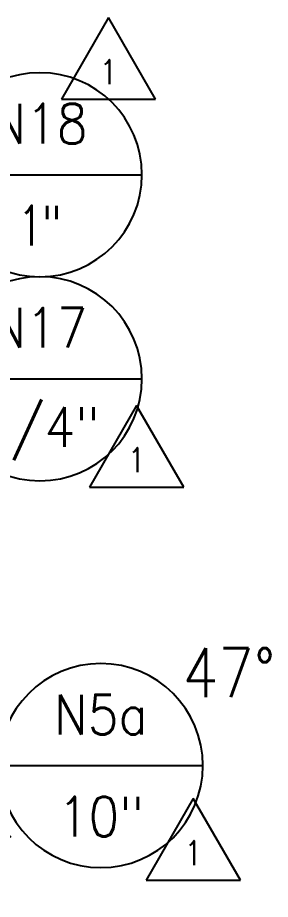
# Model space of a CAD drawing. Extents: x -1889 to 1438, y -977 to 1122.
# Drawn here: x 520.3 to 550.1, y 776 to 879.7 of the extents above; entities that cross this region are included whole.
import ezdxf
from ezdxf.enums import TextEntityAlignment as Align

# ---------------------------------------------------------------- set-up
doc = ezdxf.new("R2010")
doc.units = 0
doc.header["$LTSCALE"] = 12
doc.header["$MEASUREMENT"] = 0
doc.linetypes.add('CENTER', pattern=[2, 1.25, -0.25, 0.25, -0.25])
doc.layers.get('0').update_dxf_attribs({"linetype": 'CONTINUOUS'})
for name, color, linetype in [('CENTER', 6, 'CENTER'), ('DIM', 1, 'CONTINUOUS'), ('TEXT', 4, 'CONTINUOUS')]:
    doc.layers.add(name, color=color, linetype=linetype)
doc.styles.add('ROMANS', font='ROMANS.shx', dxfattribs={"width": 0.85, "height": 5.76})

# ---------------------------------------------------------------- blocks, each defined once
blk = doc.blocks.new('Nozzle Callout')
blk.add_line((0.25, 0), (-0.25, 0))
blk.add_circle((0, 0), 0.25)
at = {"style": 'ROMANS', "width": 0.9}
for tag, p in [('NZ-ID', (0, 0.125)), ('NZ-SZ', (0, -0.125))]:
    blk.add_attdef(tag, text='', height=0.0975, dxfattribs=at).set_placement(p, align=Align.MIDDLE)

msp = doc.modelspace()

# ---------------------------------------------------------------- linework, layer by layer
at = {"layer": 'CENTER'}
msp.add_line((503.11297, 770.35698), (520.70927, 784.25296), dxfattribs=at)
at = {"layer": 'TEXT'}
for p, q in [((531.02815, 879.65903), (525.48559, 870.05903)), ((536.57072, 870.05903), (531.02815, 879.65903)), ((525.48559, 870.05903), (536.57072, 870.05903)), ((534.32759, 834.04209), (528.78502, 824.44209)), ((539.87015, 824.44209), (534.32759, 834.04209)), ((528.78502, 824.44209), (539.87015, 824.44209)), ((540.99527, 787.80637), (535.4527, 778.20637)), ((546.53783, 778.20637), (540.99527, 787.80637)), ((535.4527, 778.20637), (546.53783, 778.20637))]:
    msp.add_line(p, q, dxfattribs=at)

# ---------------------------------------------------------------- block references
at = {"layer": 'DIM'}
ref = msp.add_blockref('Nozzle Callout', (522.96246, 861.18503), dxfattribs=dict(at, xscale=-48, yscale=48, zscale=48))
ref.add_attrib('NZ-ID', 'N18', dxfattribs={"layer": '0', "height": 4.68, "style": 'ROMANS', "width": 0.9}).set_placement((522.96246, 867.18503), align=Align.MIDDLE)
ref.add_attrib('NZ-SZ', '1"', dxfattribs={"layer": '0', "height": 4.68, "style": 'ROMANS', "width": 0.7}).set_placement((522.96246, 855.18503), align=Align.MIDDLE)
ref = msp.add_blockref('Nozzle Callout', (522.96246, 837.18503), dxfattribs=dict(at, xscale=-48, yscale=48, zscale=48))
ref.add_attrib('NZ-ID', 'N17', dxfattribs={"layer": '0', "height": 4.68, "style": 'ROMANS', "width": 0.9}).set_placement((522.96246, 843.18503), align=Align.MIDDLE)
ref.add_attrib('NZ-SZ', '3/4"', dxfattribs={"layer": '0', "height": 4.68, "style": 'ROMANS', "width": 0.9}).set_placement((522.96246, 831.18503), align=Align.MIDDLE)
ref = msp.add_blockref('Nozzle Callout', (530.12678, 791.69006), dxfattribs=dict(at, xscale=-48, yscale=48, zscale=48))
ref.add_attrib('NZ-ID', 'N5a', dxfattribs={"layer": '0', "height": 4.68, "style": 'ROMANS', "width": 0.9}).set_placement((530.12678, 797.69006), align=Align.MIDDLE)
ref.add_attrib('NZ-SZ', '10"', dxfattribs={"layer": '0', "height": 4.68, "style": 'ROMANS', "width": 0.9}).set_placement((530.12678, 785.69006), align=Align.MIDDLE)

# ---------------------------------------------------------------- texts
at = {"layer": 'DIM', "style": 'ROMANS', "width": 0.85}
msp.add_text('47%%D', height=5.76, dxfattribs=at).set_placement((545.1927, 802.61816), align=Align.MIDDLE_CENTER)
at = {"layer": 'TEXT', "style": 'ROMANS', "width": 0.85}
for p in [(531.02815, 873.25903), (534.32759, 827.64209), (540.99527, 781.40637)]:
    msp.add_text('1', height=2.88, dxfattribs=at).set_placement(p, align=Align.MIDDLE_CENTER)

doc.saveas('drawing.dxf')
